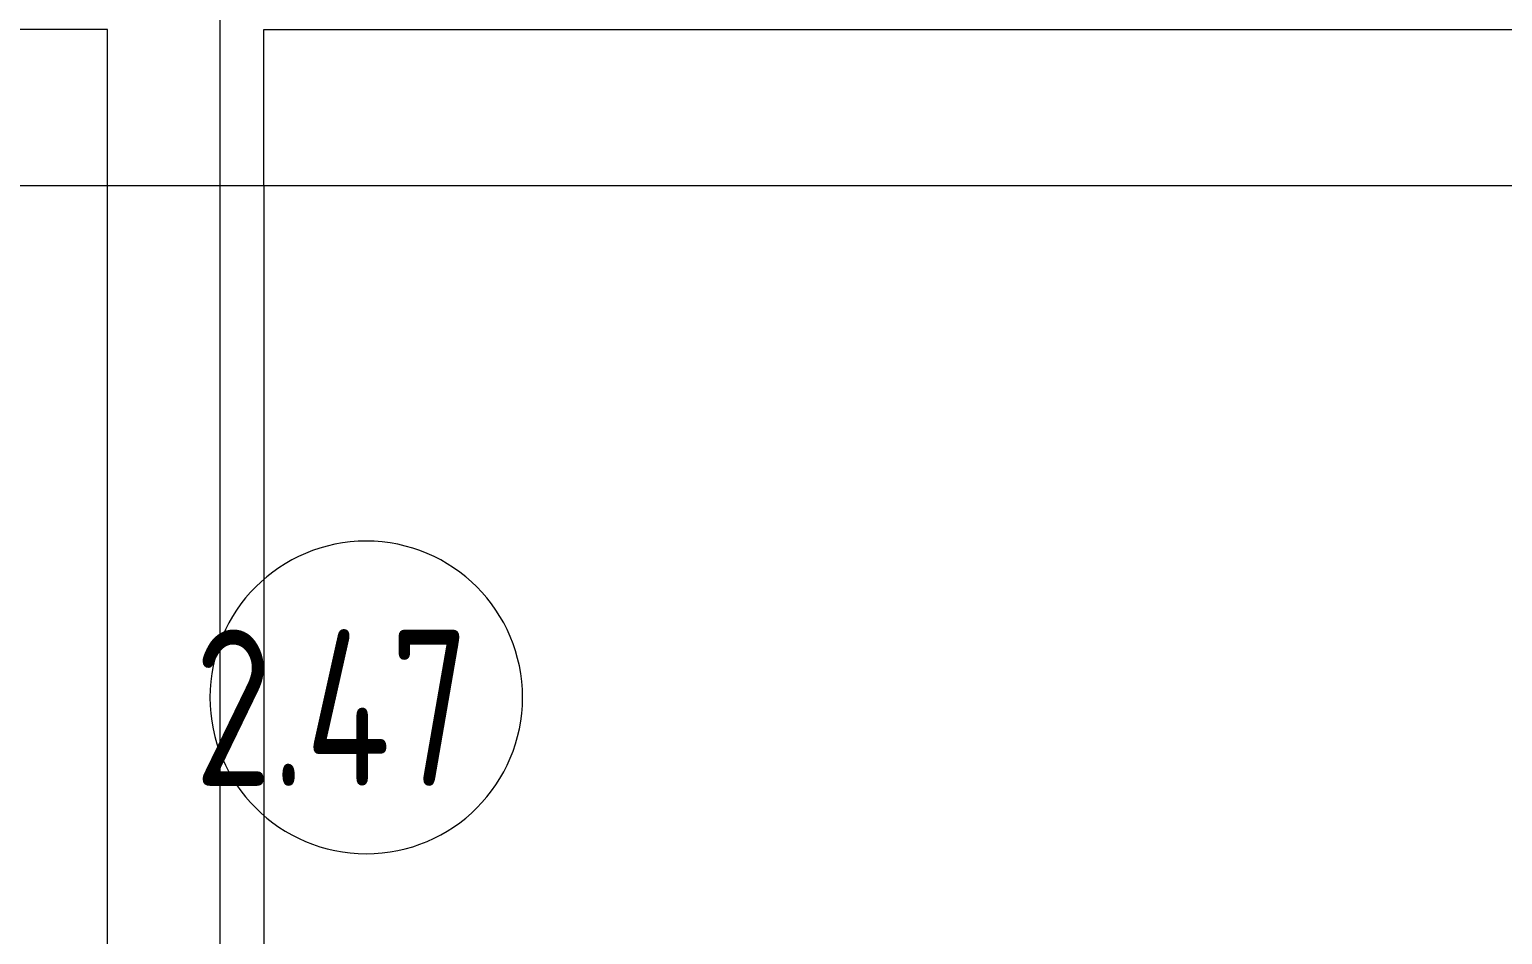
# Model space of a CAD drawing. Header units: millimetres. Extents: x -1113 to 415037, y -3642 to 354837.
# Drawn here: x 264123 to 268834, y 16205 to 19100 of the extents above; entities that cross this region are included whole.
import ezdxf

# ---------------------------------------------------------------- set-up
doc = ezdxf.new("R2010")
doc.units = ezdxf.units.MM
for name, color, linetype, lineweight in [('A-AREA-IDEN', 7, 'Continuous', 9), ('A-FLOR', 7, 'Continuous', 9), ('Оси', 7, 'Continuous', 9)]:
    doc.layers.add(name, color=color, linetype=linetype, lineweight=lineweight)
doc.styles.add('СПДС', font='ГОСТ тип А.ttf', dxfattribs={"width": 0.9})

# ---------------------------------------------------------------- blocks, each defined once
blk = doc.blocks.new('Марка_Помещения - Номер-25198446-Объем проектирования 2 этажа')
at = {"layer": 'A-AREA-IDEN'}
for start, end in [(360, 180), (180, 360)]:
    blk.add_arc((0, 0), 2.5, start, end, dxfattribs=at)

msp = doc.modelspace()

# ---------------------------------------------------------------- linework, layer by layer
at = {"layer": 'A-FLOR'}
for p, q in [((264372.6, 19100), (259842.1, 19100)), ((264372.6, 14100), (264372.6, 19100)), ((264872.6, 18600), (264872.6, 19100)), ((264872.6, 19100), (269431.7, 19100)), ((264872.6, 18600), (259842.1, 18600)), ((269432.7, 18600), (264872.6, 18600)), ((264872.6, 18600), (264872.6, 14100))]:
    msp.add_line(p, q, dxfattribs=at)
at = {"layer": 'Оси'}
msp.add_lwpolyline([(264732.1, -1906.3), (264732.1, 3093.7), (264732.1, 16915.1), (264732.1, 21915.1)], dxfattribs=at)

# ---------------------------------------------------------------- block references
at = {"layer": 'A-AREA-IDEN', "xscale": 199.9999999999999, "yscale": 199.9999999999999, "zscale": 199.9999999999999}
msp.add_blockref('Марка_Помещения - Номер-25198446-Объем проектирования 2 этажа', (265199.8, 16963.5), dxfattribs=at)

# ---------------------------------------------------------------- texts
at = {"layer": 'A-AREA-IDEN', "insert": (264650.4, 17180.6), "char_height": 500, "width": 1370.886, "attachment_point": 1, "style": 'СПДС'}
msp.add_mtext('2.47', dxfattribs=at)

doc.saveas('drawing.dxf')
